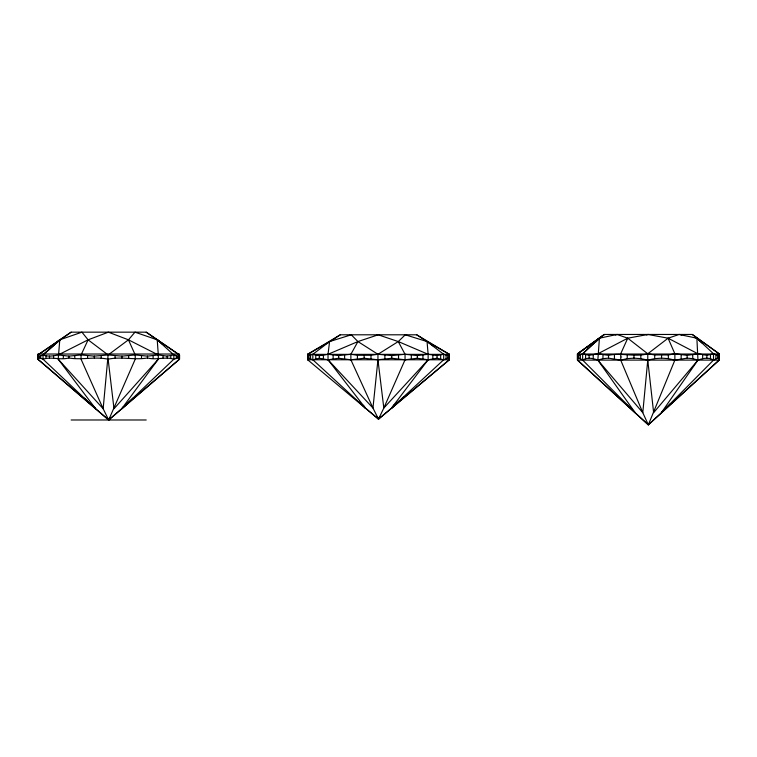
<?xml version="1.0" encoding="UTF-8"?>
<svg xmlns="http://www.w3.org/2000/svg" width="757" height="757" viewBox="0 0 757 757"><rect width="100%" height="100%" fill="white"/><g stroke="black" fill="none" stroke-linecap="round" stroke-linejoin="round"><path stroke-width="0.57" stroke-dasharray="3.79 2.84" d="M621.771 355.894L621.771 358.004"/><path stroke-width="1.14" d="M146.215 332.162L179.504 354.957L179.504 359.187L108.677 419.984L37.85 359.187L37.85 354.957L71.139 332.162L146.215 332.162L179.504 354.957L179.504 359.187L108.677 419.984L37.85 359.187L37.85 354.957L71.139 332.162M38.134 358.279L39.09 357.976L39.09 356.112L38.134 355.828M179.504 359.187L178.018 357.976L173.864 359.187C165.206 356.443 156.32 360.332 147.492 357.976C134.386 360.256 121.252 356.348 108.119 359.187C95.032 356.348 81.936 360.256 68.868 357.976C60.21 360.332 51.495 356.443 43.017 359.187L40.717 358.279L40.717 355.828L43.017 354.957L59.803 339.817L43.017 354.957L43.017 359.187L95.533 408.742L94.246 406.869M45.95 358.279L45.95 355.828L43.017 354.957L59.803 339.817M49.479 357.976L49.479 356.112L45.95 355.828M53.577 358.279L53.577 355.828L58.204 354.957L88.105 339.827L108.383 332.162L128.453 339.827L158.308 354.957L167.212 356.112L173.864 354.957L178.018 356.112L179.504 354.957M88.787 402.241L95.628 408.742L58.204 359.187L59.784 339.827L81.926 332.162L88.105 339.827L108.119 354.957L121.943 356.112L135.229 354.957L147.492 356.112L158.308 354.957L157.229 339.827L134.983 332.162L128.453 339.827L108.119 354.957L94.313 356.112L81.056 354.957L68.868 356.112L58.204 354.957M68.868 357.976L68.868 356.112M121.943 357.976L121.943 356.112M141.502 358.279L141.502 355.828M167.212 357.976L167.212 356.112M179.097 358.279L179.097 355.828M307.957 358.638L307.673 354.295L340.29 334.802L416.71 334.802L449.327 354.295L449.327 359.774L378.5 419.123L365.347 408.032L312.84 359.774L308.913 358.25L307.957 358.638L307.673 359.774L378.5 419.123L449.327 359.774L449.327 354.295L427.052 341.558L416.71 334.802M308.913 358.25L308.913 355.591L307.957 355.27M310.54 358.638L310.54 355.27L312.84 354.295L329.626 341.549L351.267 334.802L357.929 341.558L377.942 354.295L391.766 355.591L405.052 354.295L417.315 355.591L428.131 354.295L437.035 355.591L443.687 354.295L447.841 355.591L448.92 355.27M315.773 358.638L315.773 355.27L312.84 354.295L312.84 359.774L319.303 358.25L328.027 359.774L338.682 358.25L350.879 359.774L364.136 358.25L377.942 359.774L391.766 358.25L405.052 359.774L417.315 358.25L428.131 359.774L437.035 358.25L443.687 359.774L447.841 358.25L448.92 358.638L449.327 359.774L307.673 359.755L307.673 354.295L329.948 341.558L340.29 334.802M319.303 358.25L319.303 355.591L315.773 355.27M323.4 358.638L323.4 355.27L328.027 354.295L357.929 341.558L378.197 334.802L398.267 341.558L428.131 354.295L428.131 359.774L391.558 408.032L443.687 359.774L443.687 354.295L427.052 341.558L405.279 334.802L398.267 341.558L377.942 354.295L370.996 355.27L357.408 355.27L350.879 354.295L338.682 355.591L328.027 354.295L329.579 341.558M365.347 408.032L328.027 359.774L328.027 354.295M338.682 358.25L338.682 355.591M391.766 358.25L391.766 355.591M411.325 358.638L411.325 355.27M437.035 358.25L437.035 355.591M692.286 334.462L719.15 353.793L719.15 360.105L648.323 424.838L577.496 360.105L577.496 353.793L604.36 334.462L692.286 334.462L719.15 353.793L719.15 360.105L648.323 424.838L577.496 360.105L577.496 353.793L604.36 334.462L577.496 354.03L719.15 354.03M577.771 358.648L578.736 358.156L578.736 355.336L577.771 354.948M582.653 353.793L589.116 355.336L597.841 353.793L627.752 338.199L647.973 334.462L668.09 338.199L674.875 353.793L674.875 360.105L648.323 424.838L642.788 412.679L597.841 360.105C593.043 358.288 587.224 357.011 582.653 360.105L582.653 353.793L599.421 338.199L597.841 360.105L635.17 412.679L582.653 360.105L580.364 358.648L580.364 354.948L582.653 353.793L599.449 338.19L616.993 334.462L627.752 338.199L647.765 353.793L654.71 354.948L668.346 354.948L674.875 353.793L687.138 355.336L697.954 353.793L706.858 355.336L713.51 353.793L717.664 355.336L718.743 354.948M585.596 358.648L585.596 354.948M589.116 358.156L589.116 355.336M593.214 358.648L593.214 354.948M597.841 360.105L602.96 358.648L608.505 358.156L608.505 355.336L597.841 353.793M577.496 353.793L577.496 360.105L719.15 360.095L718.743 358.648L717.664 358.156L713.51 360.105C708.807 357.02 702.875 358.269 697.954 360.105L692.759 358.648L687.138 358.156L674.875 360.105L668.346 358.648L661.59 358.156L661.59 355.336M681.149 358.648L681.149 354.948M706.858 358.156L706.858 355.336M696.875 338.199L697.954 360.105L661.372 412.679L713.51 360.105L713.51 353.793L696.875 338.199L679.124 334.462L668.09 338.199L647.765 353.793L647.765 360.105L642.788 412.679L620.702 360.105L620.702 353.793L627.752 338.199M108.119 354.957L103.151 408.742L108.677 419.984L109.68 417.94M377.942 354.295L377.942 359.774L372.964 408.032L378.5 419.123L379.503 417.107M719.15 353.793L718.866 354.948L717.91 355.336M449.327 354.295L448.087 355.591M307.673 359.774L307.673 354.295M37.85 359.187L38.257 358.279M88.105 339.827L81.056 354.957L81.056 359.187L103.151 408.742L58.204 359.187M108.677 419.984L135.229 359.187L135.229 354.957L128.453 339.827M357.929 341.558L350.879 354.295L350.879 359.774L372.964 408.032L328.027 359.774M662.829 410.767L661.467 412.679L670.636 403.5M158.308 354.957L158.308 359.187L121.735 408.742L173.864 359.187L173.864 354.957L157.229 339.827M123.24 406.869L121.83 408.742L133.686 397.548M394.52 404.323L391.653 408.032L399.393 400.917M697.954 360.105L653.641 412.679L647.765 360.105L640.819 358.648L633.959 358.156L627.222 358.648L620.702 360.105L608.505 358.156M158.308 359.187L113.995 408.742L108.119 359.187M428.131 359.774L383.818 408.032L378.5 419.123L377.535 417.107M595.608 342.098L599.771 338.199M401.976 398.542L403.699 396.961M55.961 343.612L60.125 339.827M578.736 355.336L580.364 354.948M615.299 334.935L617.513 334.462M647.765 360.105L654.71 358.648L661.59 358.156M308.913 355.591L310.54 355.27M646.431 334.878L648.673 334.462M608.505 355.336C621.563 352.44 634.669 357.399 647.765 353.793M39.09 356.112L40.717 355.828M319.303 355.591L323.4 355.27M49.479 356.112L53.577 355.828M37.85 354.03L179.504 354.03M307.673 354.361L449.327 354.361M71.139 419.984L146.215 419.984M39.09 357.976L40.717 358.279M679.654 334.462L681.849 334.935M695.021 337.736L697.216 338.199L702.269 342.883L697.244 338.199L702.25 342.883M578.736 358.156L580.364 358.648M427.421 341.558L433.931 346.517M155.365 339.06L157.598 339.827L162.604 344.369M448.087 358.25L449.043 358.638M717.91 358.156L718.866 358.648M668.09 338.199L697.954 353.793M358.61 401.702L360.323 403.292M362.887 405.657L365.442 408.032L363.332 405.25M84.51 398.182L87.074 400.614M627.818 405.165L635.265 412.679M398.267 341.558L405.052 354.295L405.052 359.774L383.818 408.032L377.942 359.774M37.85 354.957L38.257 355.828M427.052 341.558L428.131 354.295M717.664 355.336L717.664 358.156M715.914 354.948L715.914 358.648M710.482 354.948L710.482 358.648M702.666 354.948L702.666 358.648M692.759 354.948L692.759 358.648M687.138 355.336L687.138 358.156M668.346 354.948L668.346 358.648M654.71 354.948L654.71 358.648M640.819 354.948L640.819 358.648M633.959 355.336L633.959 358.156M627.222 354.948L627.222 358.648M614.438 354.948L614.438 358.648M602.96 354.948L602.96 358.648M447.841 355.591L447.841 358.25M446.091 355.27L446.091 358.638M440.659 355.27L440.659 358.638M432.843 355.27L432.843 358.638M422.936 355.27L422.936 358.638M417.315 355.591L417.315 358.25M398.523 355.27L398.523 358.638M384.887 355.27L384.887 358.638M370.996 355.27L370.996 358.638M364.136 355.591L364.136 358.25M357.408 355.27L357.408 358.638M344.615 355.27L344.615 358.638M333.137 355.27L333.137 358.638M178.018 356.112L178.018 357.976M176.267 355.828L176.267 358.279M170.836 355.828L170.836 358.279M163.02 355.828L163.02 358.279M153.113 355.828L153.113 358.279M147.492 356.112L147.492 357.976M128.699 355.828L128.699 358.279M115.064 355.828L115.064 358.279M101.183 355.828L101.183 358.279M94.313 356.112L94.313 357.976M87.585 355.828L87.585 358.279M74.801 355.828L74.801 358.279M63.314 355.828L63.314 358.279"/></g></svg>
